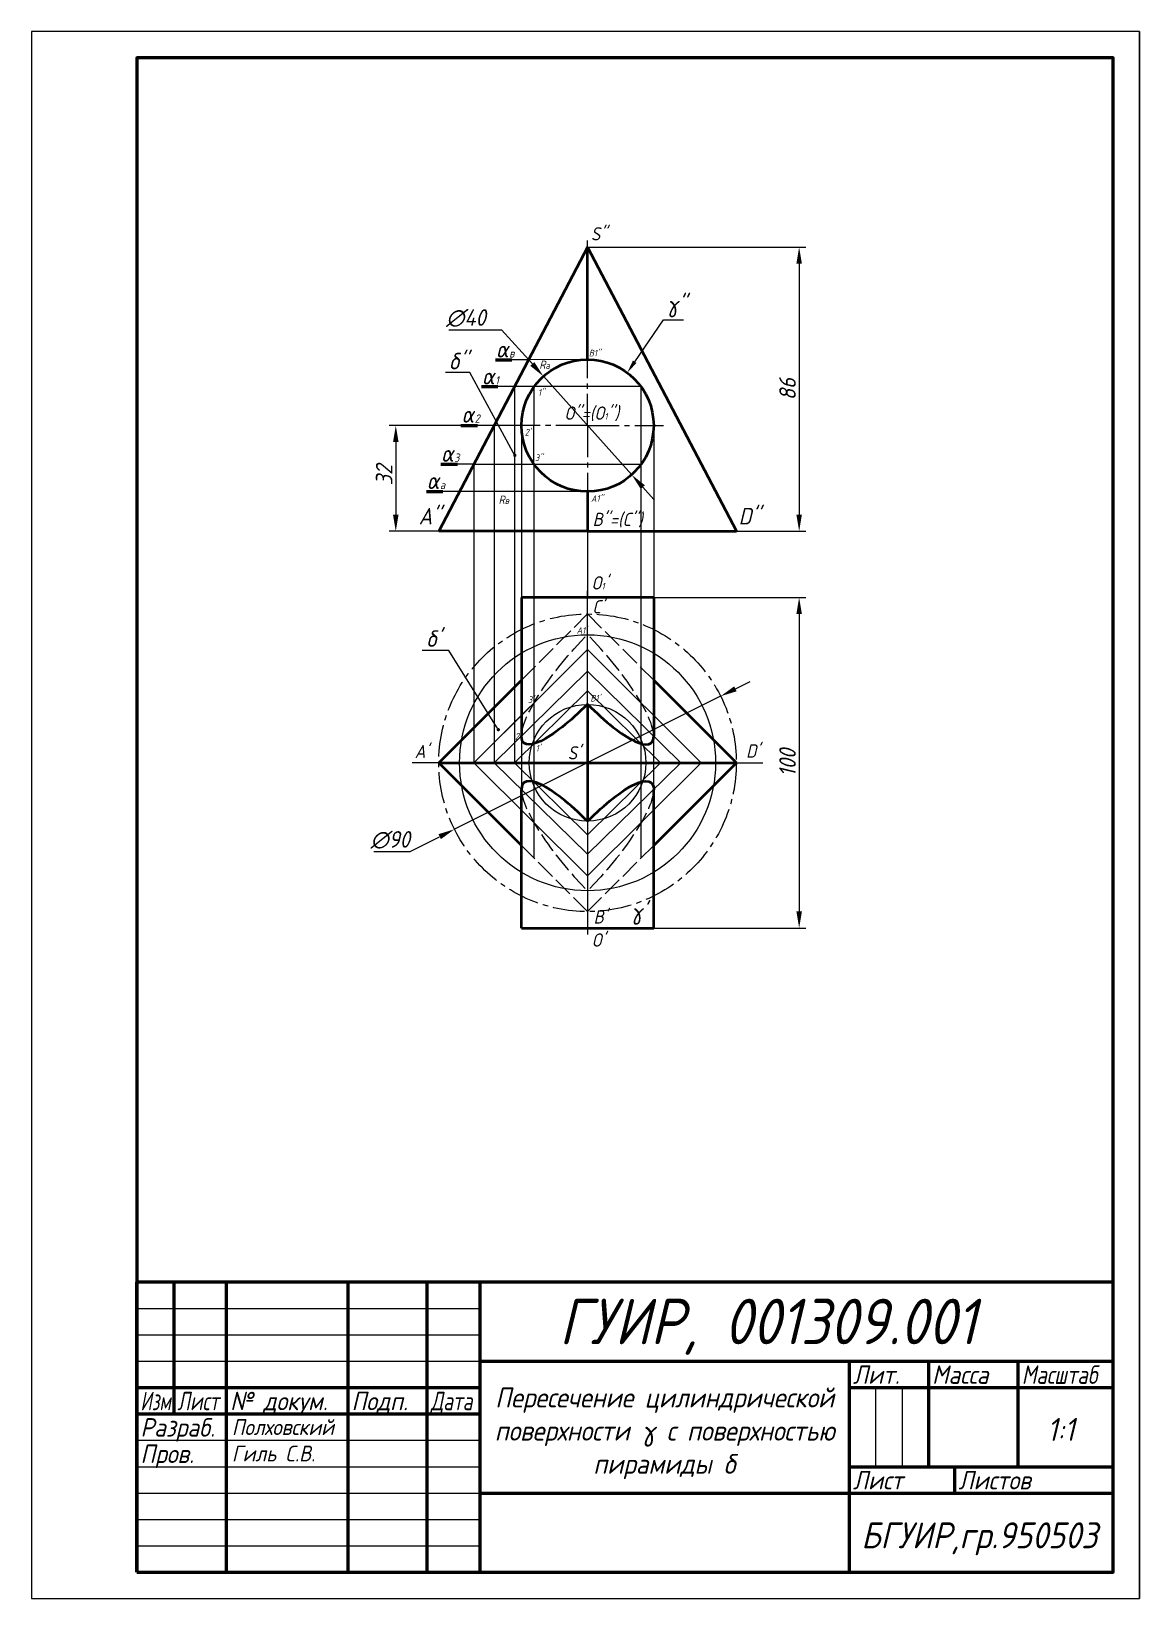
# Model space of a CAD drawing. Header units: millimetres. Extents: x 0 to 334, y 0 to 473.
import ezdxf
from ezdxf import colors
from ezdxf.entities.mleader import LeaderData, LeaderLine
from ezdxf.math import Vec2, Vec3

# ---------------------------------------------------------------- set-up
doc = ezdxf.new("R2010")
doc.units = ezdxf.units.MM
doc.header["$LTSCALE"] = 0.5
doc.linetypes.add('ACAD_ISO02W100', pattern=[15, 12, -3])
doc.linetypes.add('осевая2', pattern=[28.575, 19.05, -3.175, 3.175, -3.175])
doc.layers.get('0').update_dxf_attribs({"color": 162})
doc.layers.get('Defpoints').update_dxf_attribs({"color": 5})
for name, color, linetype, lineweight in [('невид', 250, 'Continuous', 25), ('основные', 250, 'Continuous', 50), ('штриховка', 250, 'ACAD_ISO02W100', 25)]:
    doc.layers.add(name, color=color, linetype=linetype, lineweight=lineweight)
doc.layers.add('оси', color=250, linetype='осевая2')
doc.styles.get("Standard").update_dxf_attribs({"font": 'isocpeui.ttf', "width": 0.9})
doc.dimstyles.new('Standart', dxfattribs={"dimtxt": 5, "dimasz": 5, "dimexe": 2, "dimexo": 0, "dimgap": 1, "dimtad": 1, "dimtoh": 1, "dimdec": 0, "dimtxsty": 'Standard', "dimcen": 2.5, "dimadec": 0, "dimazin": 0, "dimtfac": 1, "dimtdec": 0, "dimtmove": 0, "dimatfit": 3, "dimldrblk": 'DOTSMALL', "dimfxl": 1, "dimarcsym": 0})

# ---------------------------------------------------------------- blocks, each defined once
blk = doc.blocks.new('*D23')
at = {"layer": 'Defpoints', "color": 0, "transparency": 16777216}
for p in [(154.42, 368.65), (181.04, 338.95)]:
    blk.add_point(p, dxfattribs=at)
at = {"layer": 'невид', "color": 0, "lineweight": -2, "transparency": 16777216}
for p, q in [((125.9, 382.71), (141.81, 382.71)), ((141.81, 382.71), (151.08, 372.37)), ((181.04, 338.95), (154.42, 368.65)), ((184.38, 335.23), (187.72, 331.51))]:
    blk.add_line(p, q, dxfattribs=at)
at = {"layer": 'невид', "color": 0, "transparency": 16777216}
for points in [[(151.7, 372.93), (150.46, 371.81), (154.42, 368.65)], [(185, 335.79), (183.76, 334.68), (181.04, 338.95)]]:
    blk.add_solid(points, dxfattribs=at)
at = {"layer": 'невид', "color": 0, "transparency": 16777216, "insert": (131.08, 386.21), "char_height": 5, "attachment_point": 5}
blk.add_mtext('∅40', dxfattribs=at)
blk = doc.blocks.new('_DotSmall')
at = {"color": 0, "linetype": 'ByBlock', "const_width": 0.5}
blk.add_lwpolyline([(-0.0625, 0, 1), (0.0625, 0, 1)], format="xyb", close=True, dxfattribs=at)
blk = doc.blocks.new('*D24')
at = {"layer": 'Defpoints', "color": 0, "transparency": 16777216}
for p in [(207.86, 272.17), (127.6, 232.04)]:
    blk.add_point(p, dxfattribs=at)
at = {"layer": 'невид', "color": 0, "lineweight": -2, "transparency": 16777216}
for p, q in [((212.33, 274.41), (216.8, 276.64)), ((207.86, 272.17), (127.6, 232.04)), ((114.19, 225.33), (123.13, 229.8)), ((103.29, 225.33), (114.19, 225.33))]:
    blk.add_line(p, q, dxfattribs=at)
at = {"layer": 'невид', "color": 0, "transparency": 16777216}
for points in [[(211.96, 275.15), (212.71, 273.66), (207.86, 272.17)], [(122.76, 230.55), (123.5, 229.06), (127.6, 232.04)]]:
    blk.add_solid(points, dxfattribs=at)
at = {"layer": 'невид', "color": 0, "transparency": 16777216, "insert": (108.24, 228.83), "char_height": 5, "attachment_point": 5}
blk.add_mtext('∅90', dxfattribs=at)
blk = doc.blocks.new('*D25')
at = {"layer": 'Defpoints', "color": 0, "transparency": 16777216}
for p in [(187.67, 301.96), (187.67, 202.25), (231.54, 202.25)]:
    blk.add_point(p, dxfattribs=at)
at = {"layer": 'невид', "color": 0, "lineweight": -2, "transparency": 16777216}
for p, q in [((187.67, 301.96), (233.54, 301.96)), ((231.54, 296.96), (231.54, 207.25)), ((187.67, 202.25), (233.54, 202.25))]:
    blk.add_line(p, q, dxfattribs=at)
at = {"layer": 'невид', "color": 0, "transparency": 16777216}
for points in [[(230.71, 296.96), (232.37, 296.96), (231.54, 301.96)], [(230.71, 207.25), (232.37, 207.25), (231.54, 202.25)]]:
    blk.add_solid(points, dxfattribs=at)
at = {"layer": 'невид', "color": 0, "transparency": 16777216, "insert": (228.04, 252.1), "char_height": 5, "attachment_point": 5, "rotation": 90}
blk.add_mtext('100', dxfattribs=at)
blk = doc.blocks.new('*D22')
at = {"layer": 'Defpoints', "color": 0, "transparency": 16777216}
for p in [(144.8, 353.8), (109.9, 321.9), (122.86, 321.9)]:
    blk.add_point(p, dxfattribs=at)
at = {"layer": 'невид', "color": 0, "lineweight": -2, "transparency": 16777216}
for p, q in [((144.8, 353.8), (107.9, 353.8)), ((109.9, 348.8), (109.9, 326.9)), ((122.86, 321.9), (107.9, 321.9))]:
    blk.add_line(p, q, dxfattribs=at)
at = {"layer": 'невид', "color": 0, "transparency": 16777216}
for points in [[(109.07, 348.8), (110.74, 348.8), (109.9, 353.8)], [(109.07, 326.9), (110.74, 326.9), (109.9, 321.9)]]:
    blk.add_solid(points, dxfattribs=at)
at = {"layer": 'невид', "color": 0, "transparency": 16777216, "insert": (106.4, 338.85), "char_height": 5, "attachment_point": 5, "rotation": 90}
blk.add_mtext('32', dxfattribs=at)
blk = doc.blocks.new('*D26')
at = {"layer": 'Defpoints', "color": 0, "transparency": 16777216}
for p in [(167.73, 407.64), (212.6, 321.9), (231.54, 321.9)]:
    blk.add_point(p, dxfattribs=at)
at = {"layer": 'невид', "color": 0, "lineweight": -2, "transparency": 16777216}
for p, q in [((167.73, 407.64), (233.54, 407.64)), ((231.54, 402.64), (231.54, 326.9)), ((212.6, 321.9), (233.54, 321.9))]:
    blk.add_line(p, q, dxfattribs=at)
at = {"layer": 'невид', "color": 0, "transparency": 16777216}
for points in [[(230.71, 402.64), (232.37, 402.64), (231.54, 407.64)], [(230.71, 326.9), (232.37, 326.9), (231.54, 321.9)]]:
    blk.add_solid(points, dxfattribs=at)
at = {"layer": 'невид', "color": 0, "transparency": 16777216, "insert": (228.04, 364.77), "char_height": 5, "attachment_point": 5, "rotation": 90}
blk.add_mtext('86', dxfattribs=at)
blk = doc.blocks.new('_Dot')
at = {"color": 0, "linetype": 'ByBlock', "lineweight": -2}
blk.add_line((-0.5, 0), (-1, 0), dxfattribs=at)
at = {"color": 0, "linetype": 'ByBlock', "const_width": 0.5}
blk.add_lwpolyline([(-0.25, 0, 1), (0.25, 0, 1)], format="xyb", close=True, dxfattribs=at)

msp = doc.modelspace()

# ---------------------------------------------------------------- linework, layer by layer
for p, q in [((149.94, 373.64), (139.94, 373.64)), ((167.73, 373.74), (149.94, 373.64)), ((145.72, 365.57), (135.72, 365.57)), ((183.78, 365.55), (145.72, 365.57)), ((145.72, 365.57), (145.72, 252.1)), ((151.54, 342.16), (151.62, 365.55)), ((183.84, 365.55), (183.83, 342.14)), ((139.56, 353.8), (129.56, 353.8)), ((147.79, 353.8), (139.56, 353.8)), ((139.56, 353.8), (139.56, 252.1)), ((147.79, 353.8), (147.79, 301.96)), ((187.67, 353.8), (187.67, 301.96)), ((133.48, 342.17), (123.48, 342.17)), ((133.48, 342.17), (183.95, 342.16)), ((133.48, 342.17), (133.48, 252.1)), ((151.54, 342.16), (151.54, 223.43)), ((183.83, 342.14), (183.83, 223.34)), ((129.13, 333.86), (119.13, 333.86)), ((167.73, 333.86), (129.13, 333.86)), ((167.73, 321.9), (167.73, 301.96)), ((139.56, 252.1), (167.73, 279.72)), ((195.9, 252.1), (167.73, 279.72)), ((145.72, 252.1), (167.73, 273.81)), ((189.75, 252.1), (167.73, 273.81)), ((139.56, 252.1), (167.73, 224.49)), ((145.72, 252.1), (167.73, 230.4)), ((195.9, 252.1), (167.73, 224.49)), ((189.75, 252.1), (167.73, 230.4))]:
    msp.add_line(p, q)
at = {"lineweight": 60}
for p, q in [((139.94, 373.64), (144.94, 373.64)), ((135.72, 365.57), (140.72, 365.57)), ((129.56, 353.8), (134.56, 353.8)), ((123.48, 342.17), (128.48, 342.17)), ((119.13, 333.86), (124.13, 333.86))]:
    msp.add_line(p, q, dxfattribs=at)
at = {"color": 7, "linetype": 'Continuous', "lineweight": 60}
for p, q in [((326.27, 95.49), (31.83, 95.49)), ((31.83, 7.96), (31.83, 95.49)), ((42.97, 95.49), (42.97, 55.7)), ((58.89, 7.96), (58.89, 95.49)), ((95.49, 95.49), (95.49, 7.96)), ((119.37, 7.96), (119.37, 95.49)), ((135.28, 95.49), (135.28, 7.96)), ((135.28, 71.62), (326.27, 71.62)), ((246.69, 7.96), (246.69, 71.62)), ((270.56, 71.62), (270.56, 39.79)), ((297.62, 39.79), (297.62, 71.62)), ((31.83, 63.66), (135.28, 63.66)), ((246.69, 63.66), (326.27, 63.66)), ((31.83, 55.7), (135.28, 55.7)), ((246.69, 39.79), (326.27, 39.79)), ((278.52, 31.83), (278.52, 39.79)), ((135.28, 31.83), (326.27, 31.83))]:
    msp.add_line(p, q, dxfattribs=at)
at = {"color": 7, "linetype": 'Continuous', "lineweight": -3}
for p, q in [((31.83, 87.53), (135.28, 87.53)), ((31.83, 79.58), (135.28, 79.58)), ((31.83, 71.62), (135.28, 71.62)), ((254.65, 39.79), (254.65, 63.66)), ((262.6, 63.66), (262.6, 39.79)), ((31.83, 47.75), (135.28, 47.75)), ((31.83, 39.79), (135.28, 39.79)), ((31.83, 31.83), (135.28, 31.83)), ((31.83, 23.87), (135.28, 23.87)), ((31.83, 15.92), (135.28, 15.92))]:
    msp.add_line(p, q, dxfattribs=at)
at = {"color": 7, "linetype": 'Continuous'}
msp.add_line((246.69, 71.62), (246.69, 63.66), dxfattribs=at)
at = {"color": 7, "linetype": 'Continuous', "lineweight": 60}
msp.add_lwpolyline([(31.83, 7.96), (326.27, 7.96), (326.27, 464.73), (31.83, 464.73)], close=True, dxfattribs=at)
for points in [[(133.48, 252.1), (167.73, 286.22)], [(201.99, 252.1), (167.73, 286.22)], [(133.48, 252.1), (167.73, 217.98)], [(201.99, 252.1), (167.73, 217.98)]]:
    msp.add_lwpolyline(points)
for radius in [38.6, 17.6]:
    msp.add_circle((167.73, 252.1), radius)
at = {"layer": 'Defpoints'}
for p, q in [((334.22, 472.69), (334.22, 0)), ((133.48, 252.1), (151.54, 270.1))]:
    msp.add_line(p, q, dxfattribs=at)
msp.add_lwpolyline([(0, 0), (334.22, 0), (334.22, 472.69), (0, 472.69)], close=True, dxfattribs=at)
at = {"layer": 'невид'}
for p, q in [((167.73, 252.1), (167.73, 303.95)), ((147.78, 260.22), (147.78, 243.99)), ((187.68, 243.99), (187.68, 260.22)), ((167.73, 252.1), (114.89, 252.1)), ((167.73, 252.1), (220.57, 252.1)), ((167.73, 252.1), (167.73, 200.26))]:
    msp.add_line(p, q, dxfattribs=at)
at = {"layer": 'оси'}
for p, q in [((167.73, 407.64), (167.73, 409.63)), ((167.73, 353.8), (167.73, 373.74)), ((167.73, 353.8), (144.8, 353.8)), ((167.73, 353.8), (190.66, 353.8)), ((167.73, 353.8), (167.73, 333.86)), ((167.73, 321.9), (167.73, 319.9))]:
    msp.add_line(p, q, dxfattribs=at)
msp.add_circle((167.73, 252.1), 44.87, dxfattribs=at)
at = {"layer": 'основные'}
for p, q in [((167.73, 407.64), (122.86, 321.9)), ((167.73, 407.64), (212.6, 321.9)), ((167.73, 373.74), (167.73, 407.64)), ((167.73, 333.86), (167.73, 321.9)), ((167.73, 321.9), (122.86, 321.9)), ((167.73, 321.9), (212.6, 321.9)), ((147.79, 301.96), (147.78, 260.22)), ((187.67, 301.96), (147.79, 301.96)), ((187.67, 301.96), (187.68, 260.16)), ((147.79, 277.03), (122.86, 252.1)), ((212.6, 252.1), (187.67, 277.03)), ((167.73, 269.28), (167.73, 252.1)), ((122.86, 252.1), (147.79, 227.18)), ((122.86, 252.1), (167.73, 252.1)), ((167.73, 252.1), (212.6, 252.1)), ((167.73, 252.1), (167.73, 234.45)), ((187.67, 227.18), (212.6, 252.1)), ((147.79, 202.25), (147.78, 243.99)), ((187.67, 202.25), (187.68, 243.99)), ((147.79, 202.25), (187.67, 202.25))]:
    msp.add_line(p, q, dxfattribs=at)
msp.add_circle((167.73, 353.8), 19.94, dxfattribs=at)
at = {"layer": 'основные', "extrusion": (-1.5366e-16, -1.95571e-17, -1)}
msp.add_ellipse((167.78, 280.31), major_axis=(19.26, 22.2), ratio=0.243028, start_param=1.846433, end_param=3.41754, dxfattribs=at)
at = {"layer": 'основные'}
for centre, major_axis in [((167.68, 280.31), (-19.26, 22.2)), ((167.78, 223.9), (19.26, -22.2))]:
    msp.add_ellipse(centre, major_axis=major_axis, ratio=0.243028, start_param=1.846433, end_param=3.41754, dxfattribs=at)
at = {"layer": 'основные', "extrusion": (1.5366e-16, 1.95571e-17, -1)}
msp.add_ellipse((167.68, 223.9), major_axis=(-19.26, -22.2), ratio=0.243028, start_param=1.846433, end_param=3.41754, dxfattribs=at)
at = {"layer": 'штриховка'}
for p, q in [((147.79, 277.03), (167.73, 296.97)), ((167.73, 296.97), (187.67, 277.03)), ((167.73, 207.24), (147.79, 227.18)), ((167.73, 207.24), (187.67, 227.18))]:
    msp.add_line(p, q, dxfattribs=at)
at = {"layer": 'штриховка', "extrusion": (-1.5366e-16, -1.95571e-17, -1)}
msp.add_ellipse((167.78, 280.31), major_axis=(19.26, 22.2), ratio=0.243028, start_param=3.41754, end_param=4.983006, dxfattribs=at)
at = {"layer": 'штриховка'}
for centre, major_axis in [((167.68, 280.31), (-19.26, 22.2)), ((167.78, 223.9), (19.26, -22.2))]:
    msp.add_ellipse(centre, major_axis=major_axis, ratio=0.243028, start_param=3.41754, end_param=4.983006, dxfattribs=at)
at = {"layer": 'штриховка', "extrusion": (1.5366e-16, 1.95571e-17, -1)}
msp.add_ellipse((167.68, 223.9), major_axis=(-19.26, -22.2), ratio=0.243028, start_param=3.41754, end_param=4.983006, dxfattribs=at)

# ---------------------------------------------------------------- texts
at = {"color": 7, "linetype": 'Continuous', "lineweight": -3}
for s, width, p in [('Лит.', 0.9, (247.76, 64.78)), ('Масса', 0.9, (271.63, 64.78)), ('Масштаб', 0.8, (298.69, 64.78)), ('Изм.', 0.7, (32.9, 56.82)), ('Лист', 0.75, (44.04, 56.82)), ('№ докум.', 0.9, (59.96, 56.82)), ('Подп.', 0.9, (96.56, 56.82)), ('Дата', 0.75, (120.43, 56.82)), ('Разраб.', 0.9, (32.9, 48.86)), ('Пров.', 0.9, (32.9, 40.91)), ('Лист', 0.9, (247.76, 32.95)), ('Листов', 0.9, (279.59, 32.95))]:
    msp.add_text(s, height=5.57, dxfattribs=dict(at, width=width)).set_placement(p)
at = {"attachment_point": 1}
for s, width, gutter_width, insert, char_height in [('{\\H2x;α}в', 4.5474, 12.5, (140.1, 379.31), 2.5), ("В1''", 1, 75, (168.12, 376.64), 2), ('{\\H2x;α}1', 4.5474, 12.5, (135.86, 371.19), 2.5), ('R{\\H0.8x;а}', 4.6297, 75, (153.19, 373.39), 2.5), ("1''", 1, 75, (152.8, 364.79), 2), ('{\\H2x;α}2', 4.5474, 12.5, (129.69, 359.67), 2.5), ("2''", 1, 12.5, (148.8, 352.79), 2), ('{\\H2x;α}3', 4.5474, 12.5, (123.52, 347.87), 2.5), ("3''", 2.5, 12.5, (151.88, 345.08), 2), ('{\\H2x;α}a', 4.5474, 12.5, (119.21, 339.66), 2.5), ('R{\\H0.8x;в}', 4.6297, 75, (140.91, 332.66), 2.5), ("А1''", 2, 75, (168.8, 332.79), 2), ("А1'", 2, 75, (164.44, 293), 2), ("3'", 2.5, 12.5, (149.77, 272.13), 2), ("В1'", 1, 75, (168.6, 272.57), 2), ("2'", 1, 12.5, (145.85, 261.07), 2), ("1'", 1, 75, (152.11, 257.49), 2)]:
    msp.add_mtext_dynamic_manual_height_columns(s, width=width, gutter_width=gutter_width, heights=[0], dxfattribs=dict(at, insert=insert, char_height=char_height))
at = {"layer": 'невид', "width": 0.9}
for s, height, p in [('S"', 3.988, (168.73, 409.63)), ('γ"', 4.985, (191.48, 387.93)), ("δ''", 4.995, (125.86, 370.75)), ("δ'", 4.995, (119.02, 287.07)), ("S'", 3.988, (161.75, 253.1)), ('ГУИР, 001309.001', 13.7255, (159.15, 76.73)), ('Полховский', 4.775, (60.48, 49.34)), ('1:1', 6.929, (306.34, 47.57)), ('Гиль С.В.', 4.775, (60.48, 41.38)), ('БГУИР,гр.950503', 7.8171, (250.29, 15.19))]:
    msp.add_text(s, height=height, dxfattribs=at).set_placement(p)
at = {"layer": 'невид', "insert": (180.69, 209.73), "char_height": 4.985, "width": 6.4668, "attachment_point": 1}
msp.add_mtext("γ'", dxfattribs=at)
at = {"layer": 'основные', "attachment_point": 1}
for s, width, heights, insert, char_height in [("O''=(O{\\H0.5x;1}'')", 4, [0], (160.71, 359.55), 4), ("A''", 4, [0], (116.81, 328.96), 5), ("{\\fISOCPEUR|b1|i1|c204|p34;B}''=(C'')", 28.9325, [6.79], (169.27, 327.49), 4), ("D''", 4, [0], (213.29, 328.96), 5), ("O{\\H0.5x;1}'", 4, [0], (168.88, 308.35), 4), ("C'", 4, [0], (169.17, 301.14), 4), ("A'", 4, [0], (115.59, 257.51), 4), ("D'", 4, [0], (215.54, 257.65), 4), ("B'", 4, [0], (169.55, 207.61), 4), ("O'", 4, [0], (168.94, 200.65), 4), ('\\pxqc;Пересечение цилиндрической поверхности γ с поверхностью пирамиды δ', 111.4082, [39.75], (135.28, 63.66), 6)]:
    msp.add_mtext_dynamic_manual_height_columns(s, width=width, gutter_width=12.5, heights=heights, dxfattribs=dict(at, insert=insert, char_height=char_height))

# ---------------------------------------------------------------- dimensions: what is measured, and where the dimension line sits
at = {"layer": 'невид'}
for base, p1, p2, picture, middle in [((231.54, 321.9), (167.73, 407.64), (212.6, 321.9), '*D26', (231.54, 364.77)), ((109.9, 321.9), (144.8, 353.8), (122.86, 321.9), '*D22', (109.9, 338.85)), ((231.54, 202.25), (187.67, 301.96), (187.67, 202.25), '*D25', (231.54, 252.1))]:
    dim = msp.add_linear_dim(base=base, p1=p1, p2=p2, angle=90, dimstyle='Standart', dxfattribs=at)
    dim.commit()
    dim.dimension.update_dxf_attribs({"geometry": picture, "text_midpoint": middle, "dimtype": 160})
dim = msp.add_diameter_dim_2p(p1=(181.04, 338.95), p2=(154.42, 368.65), dimstyle='Standart', dxfattribs=at)
dim.commit()
dim.dimension.update_dxf_attribs({"geometry": '*D23', "text_midpoint": (131.08, 382.71), "dimtype": 163})
dim = msp.add_diameter_dim_2p(p1=(207.86, 272.17), p2=(127.6, 232.04), dimstyle='Standart', dxfattribs=at)
dim.commit()
dim.dimension.update_dxf_attribs({"geometry": '*D24', "text_midpoint": (108.24, 228.83)})

# ---------------------------------------------------------------- leaders
ml = msp.add_multileader_mtext('Standard', dxfattribs=at)
ml.set_content('', color=256)
ml.set_leader_properties()
ml.build(insert=Vec2(0, 0))
ml.multileader.update_dxf_attribs({"text_right_attachment_type": 6, "dogleg_length": 0.36, "arrow_head_size": 3.99})
ctx = ml.context
ctx.base_point, ctx.char_height, ctx.arrow_head_size, ctx.landing_gap_size, ctx.plane_origin = Vec3(196.64, 385.71), 3.99, 3.99, 1.99, Vec3(179.7, 369.75)
ctx.right_attachment = 6
notes = []
notes.append((ctx, [(0, (1, 1, 0), (190.66, 385.71), (1, 0), 5.98, [(0, [(179.7, 369.75)], 0, [])])]))
ctx.mtext.insert, ctx.mtext.flow_direction = Vec3(198.64, 387.7), 5
ml = msp.add_multileader_mtext('Standard', dxfattribs=at)
ml.set_content('', color=256)
ml.set_leader_properties()
ml.set_arrow_properties(name='DOT')
ml.build(insert=Vec2(0, 0))
ml.multileader.update_dxf_attribs({"text_right_attachment_type": 6, "dogleg_length": 0.36, "arrow_head_size": 0.997})
ctx = ml.context
ctx.base_point, ctx.char_height, ctx.arrow_head_size, ctx.landing_gap_size, ctx.plane_origin = Vec3(122.86, 371.75), 3.99, 0.997, 1.99, Vec3(145.8, 344.83)
ctx.right_attachment, ctx.text_align_type = 6, 2
notes.append((ctx, [(0, (1, 1, 0), (132.2, 369.75), (-1, 0), 5.34, [(0, [(145.8, 344.83)], 0, [])])]))
ctx.mtext.insert, ctx.mtext.alignment, ctx.mtext.flow_direction = Vec3(124.86, 373.74), 3, 5
ml = msp.add_multileader_mtext('Standard', dxfattribs=at)
ml.set_content('', color=256)
ml.set_leader_properties()
ml.set_arrow_properties(name='DOT')
ml.build(insert=Vec2(0, 0))
ml.multileader.update_dxf_attribs({"text_right_attachment_type": 6, "dogleg_length": 0.36, "arrow_head_size": 0.997})
ctx = ml.context
ctx.base_point, ctx.char_height, ctx.arrow_head_size, ctx.landing_gap_size, ctx.plane_origin = Vec3(115.89, 288), 3.99, 0.997, 1.99, Vec3(140.81, 262.07)
ctx.right_attachment, ctx.text_align_type = 6, 2
notes.append((ctx, [(0, (1, 1, 0), (125.86, 286), (-1, 0), 5.98, [(0, [(140.81, 262.07)], 0, [])])]))
ctx.mtext.insert, ctx.mtext.alignment, ctx.mtext.flow_direction = Vec3(117.88, 289.99), 3, 5
for ctx, leaders in notes:
    for number, flags, end, landing, length, lines in leaders:
        leader = LeaderData()
        leader.index, (leader.has_last_leader_line, leader.has_dogleg_vector, leader.attachment_direction) = number, flags
        leader.last_leader_point, leader.dogleg_vector, leader.dogleg_length = Vec3(end), Vec3(landing), length
        for number, points, colour, breaks in lines:
            line = LeaderLine()
            line.index, line.vertices, line.color, line.breaks = number, Vec3.list(points), colors.encode_raw_color(colour), breaks
            leader.lines.append(line)
        ctx.leaders.append(leader)

doc.saveas('drawing.dxf')
